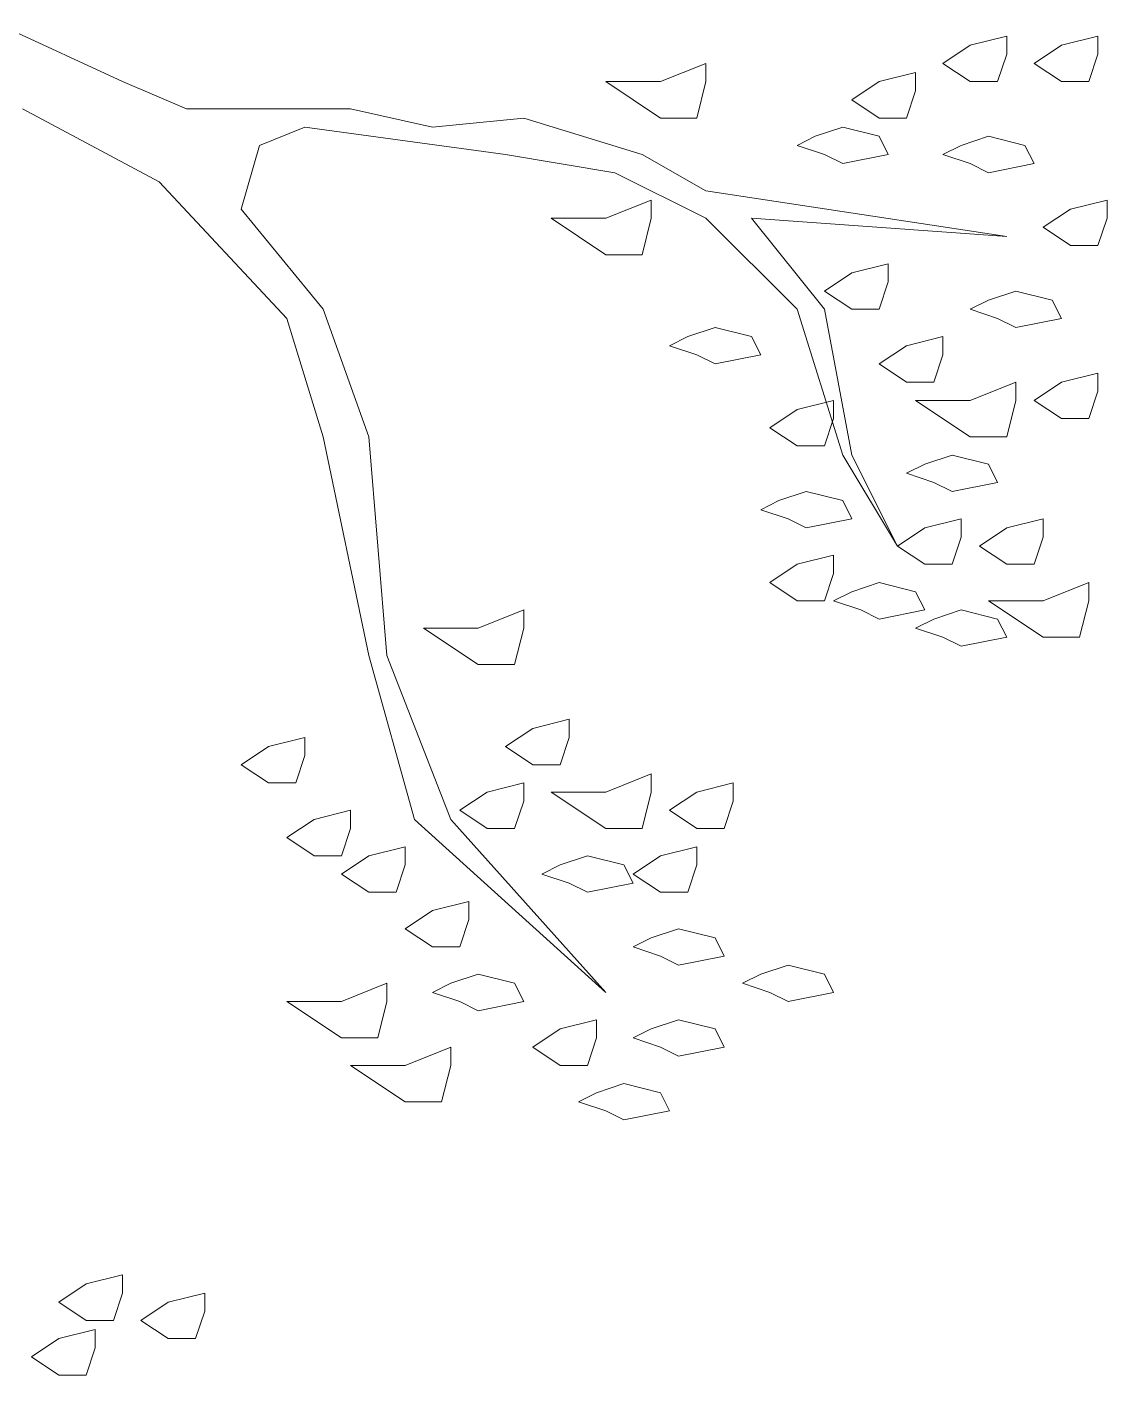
# Model space of a CAD drawing. Header units: millimetres. Extents: x 2181.6 to 2189.8, y 2002.5 to 2012.7.
# Drawn here: x 2182.585 to 2182.7257, y 2004.3368 to 2004.5126 of the extents above; entities that cross this region are included whole.
import ezdxf

# ---------------------------------------------------------------- set-up
doc = ezdxf.new("R2010")
doc.units = ezdxf.units.MM
doc.layers.add('moveis', color=6, linetype='Continuous')
doc.layers.add('Vegetação', color=84, linetype='Continuous', lineweight=15)

# ---------------------------------------------------------------- blocks, each defined once
blk = doc.blocks.new('vegetal')
at = {"layer": 'Vegetação'}
for p, q in [((2182.94527, 2005.27877), (2182.92983, 2005.2859)), ((2183.05575, 2005.28352), (2183.0605, 2005.28471)), ((2183.0605, 2005.28471), (2183.0605, 2005.28234)), ((2183.06763, 2005.28352), (2183.07238, 2005.28471)), ((2183.07238, 2005.28471), (2183.07238, 2005.28234)), ((2183.05218, 2005.28115), (2183.05575, 2005.28352)), ((2183.0605, 2005.28234), (2183.05931, 2005.27877)), ((2183.06406, 2005.28115), (2183.06763, 2005.28352)), ((2183.07238, 2005.28234), (2183.07119, 2005.27877)), ((2183.01536, 2005.27877), (2183.0213, 2005.28115)), ((2183.0213, 2005.28115), (2183.0213, 2005.27877)), ((2183.05575, 2005.27877), (2183.05218, 2005.28115)), ((2183.06763, 2005.27877), (2183.06406, 2005.28115)), ((2182.95359, 2005.27521), (2182.94527, 2005.27877)), ((2183.00823, 2005.27877), (2183.01536, 2005.27877)), ((2183.01536, 2005.27402), (2183.00823, 2005.27877)), ((2183.0213, 2005.27877), (2183.02011, 2005.27402)), ((2183.0403, 2005.2764), (2183.04387, 2005.27877)), ((2183.04387, 2005.27877), (2183.04862, 2005.27996)), ((2183.04862, 2005.27996), (2183.04862, 2005.27758)), ((2183.05931, 2005.27877), (2183.05575, 2005.27877)), ((2183.07119, 2005.27877), (2183.06763, 2005.27877)), ((2183.04862, 2005.27758), (2183.04743, 2005.27402)), ((2182.93221, 2005.27521), (2182.95003, 2005.26571)), ((2182.96309, 2005.27521), (2182.95359, 2005.27521)), ((2182.97497, 2005.27521), (2182.96309, 2005.27521)), ((2182.98566, 2005.27283), (2182.97497, 2005.27521)), ((2183.04387, 2005.27402), (2183.0403, 2005.2764)), ((2182.99754, 2005.27402), (2182.98566, 2005.27283)), ((2183.01298, 2005.26927), (2182.99754, 2005.27402)), ((2183.02011, 2005.27402), (2183.01536, 2005.27402)), ((2183.04743, 2005.27402), (2183.04387, 2005.27402)), ((2182.96309, 2005.27046), (2182.96903, 2005.27283)), ((2182.96903, 2005.27283), (2182.99517, 2005.26927)), ((2183.03555, 2005.27165), (2183.03318, 2005.27046)), ((2183.03912, 2005.27283), (2183.03555, 2005.27165)), ((2183.04387, 2005.27165), (2183.03912, 2005.27283)), ((2183.04506, 2005.26927), (2183.04387, 2005.27165)), ((2183.05812, 2005.27165), (2183.05456, 2005.27046)), ((2183.06287, 2005.27046), (2183.05812, 2005.27165)), ((2182.96072, 2005.26214), (2182.96309, 2005.27046)), ((2183.03318, 2005.27046), (2183.03674, 2005.26927)), ((2183.05456, 2005.27046), (2183.05218, 2005.26927)), ((2183.06406, 2005.26808), (2183.06287, 2005.27046)), ((2182.99517, 2005.26927), (2183.00942, 2005.26689)), ((2183.0213, 2005.26452), (2183.01298, 2005.26927)), ((2183.03674, 2005.26927), (2183.03912, 2005.26808)), ((2183.03912, 2005.26808), (2183.04506, 2005.26927)), ((2183.05218, 2005.26927), (2183.05575, 2005.26808)), ((2183.05575, 2005.26808), (2183.05812, 2005.26689)), ((2183.05812, 2005.26689), (2183.06406, 2005.26808)), ((2183.00942, 2005.26689), (2183.0213, 2005.26095)), ((2182.95003, 2005.26571), (2182.96666, 2005.24789)), ((2183.0605, 2005.25858), (2183.0213, 2005.26452)), ((2183.00823, 2005.26095), (2183.01417, 2005.26333)), ((2183.01417, 2005.26333), (2183.01417, 2005.26095)), ((2183.06881, 2005.26214), (2183.07357, 2005.26333)), ((2183.07357, 2005.26333), (2183.07357, 2005.26095)), ((2182.97141, 2005.24908), (2182.96072, 2005.26214)), ((2183.00823, 2005.2562), (2183.00111, 2005.26095)), ((2183.00111, 2005.26095), (2183.00823, 2005.26095)), ((2183.01417, 2005.26095), (2183.01298, 2005.2562)), ((2183.0213, 2005.26095), (2183.03318, 2005.24908)), ((2183.02724, 2005.26095), (2183.0605, 2005.25858)), ((2183.03674, 2005.24908), (2183.02724, 2005.26095)), ((2183.06525, 2005.25977), (2183.06881, 2005.26214)), ((2183.07357, 2005.26095), (2183.07238, 2005.25739)), ((2183.06881, 2005.25739), (2183.06525, 2005.25977)), ((2183.07238, 2005.25739), (2183.06881, 2005.25739)), ((2183.01298, 2005.2562), (2183.00823, 2005.2562)), ((2183.0403, 2005.25383), (2183.04506, 2005.25502)), ((2183.04506, 2005.25502), (2183.04506, 2005.25264)), ((2183.03674, 2005.25145), (2183.0403, 2005.25383)), ((2183.04506, 2005.25264), (2183.04387, 2005.24908)), ((2183.0403, 2005.24908), (2183.03674, 2005.25145)), ((2183.06169, 2005.25145), (2183.05812, 2005.25026)), ((2183.06644, 2005.25026), (2183.06169, 2005.25145)), ((2182.97735, 2005.23245), (2182.97141, 2005.24908)), ((2183.03318, 2005.24908), (2183.03912, 2005.23007)), ((2183.0403, 2005.23007), (2183.03674, 2005.24908)), ((2183.04387, 2005.24908), (2183.0403, 2005.24908)), ((2183.05812, 2005.25026), (2183.05575, 2005.24908)), ((2183.05575, 2005.24908), (2183.05931, 2005.24789)), ((2183.06763, 2005.24789), (2183.06644, 2005.25026)), ((2182.96666, 2005.24789), (2182.97141, 2005.23245)), ((2183.05931, 2005.24789), (2183.06169, 2005.2467)), ((2183.06169, 2005.2467), (2183.06763, 2005.24789)), ((2183.01892, 2005.24551), (2183.01655, 2005.24432)), ((2183.02249, 2005.2467), (2183.01892, 2005.24551)), ((2183.02724, 2005.24551), (2183.02249, 2005.2467)), ((2183.02843, 2005.24314), (2183.02724, 2005.24551)), ((2183.04743, 2005.24432), (2183.05218, 2005.24551)), ((2183.05218, 2005.24551), (2183.05218, 2005.24314)), ((2183.01655, 2005.24432), (2183.02011, 2005.24314)), ((2183.04387, 2005.24195), (2183.04743, 2005.24432)), ((2183.02011, 2005.24314), (2183.02249, 2005.24195)), ((2183.02249, 2005.24195), (2183.02843, 2005.24314)), ((2183.04743, 2005.23957), (2183.04387, 2005.24195)), ((2183.05218, 2005.24314), (2183.051, 2005.23957)), ((2183.06763, 2005.23957), (2183.07238, 2005.24076)), ((2183.07238, 2005.24076), (2183.07238, 2005.23839)), ((2183.051, 2005.23957), (2183.04743, 2005.23957)), ((2183.05575, 2005.2372), (2183.06169, 2005.23957)), ((2183.06169, 2005.23957), (2183.06169, 2005.2372)), ((2183.06406, 2005.2372), (2183.06763, 2005.23957)), ((2183.07238, 2005.23839), (2183.07119, 2005.23482)), ((2183.03318, 2005.23601), (2183.03793, 2005.2372)), ((2183.03793, 2005.2372), (2183.03793, 2005.23482)), ((2183.04862, 2005.2372), (2183.05575, 2005.2372)), ((2183.05575, 2005.23245), (2183.04862, 2005.2372)), ((2183.06169, 2005.2372), (2183.0605, 2005.23245)), ((2183.06763, 2005.23482), (2183.06406, 2005.2372)), ((2183.02961, 2005.23363), (2183.03318, 2005.23601)), ((2183.03793, 2005.23482), (2183.03674, 2005.23126)), ((2183.07119, 2005.23482), (2183.06763, 2005.23482)), ((2183.03318, 2005.23126), (2183.02961, 2005.23363)), ((2182.97141, 2005.23245), (2182.97735, 2005.20394)), ((2182.97972, 2005.20394), (2182.97735, 2005.23245)), ((2183.03674, 2005.23126), (2183.03318, 2005.23126)), ((2183.0605, 2005.23245), (2183.05575, 2005.23245)), ((2183.03912, 2005.23007), (2183.04624, 2005.21819)), ((2183.04624, 2005.21819), (2183.0403, 2005.23007)), ((2183.05337, 2005.23007), (2183.04981, 2005.22888)), ((2183.05812, 2005.22888), (2183.05337, 2005.23007)), ((2183.04981, 2005.22888), (2183.04743, 2005.22769)), ((2183.04743, 2005.22769), (2183.051, 2005.22651)), ((2183.05931, 2005.22651), (2183.05812, 2005.22888)), ((2183.051, 2005.22651), (2183.05337, 2005.22532)), ((2183.05337, 2005.22532), (2183.05931, 2005.22651)), ((2183.0308, 2005.22413), (2183.02843, 2005.22294)), ((2183.03437, 2005.22532), (2183.0308, 2005.22413)), ((2183.03912, 2005.22413), (2183.03437, 2005.22532)), ((2183.0403, 2005.22176), (2183.03912, 2005.22413)), ((2183.02843, 2005.22294), (2183.03199, 2005.22176)), ((2183.03199, 2005.22176), (2183.03437, 2005.22057)), ((2183.03437, 2005.22057), (2183.0403, 2005.22176)), ((2183.04624, 2005.21819), (2183.04981, 2005.22057)), ((2183.04981, 2005.22057), (2183.05456, 2005.22176)), ((2183.05456, 2005.22176), (2183.05456, 2005.21938)), ((2183.05694, 2005.21819), (2183.0605, 2005.22057)), ((2183.0605, 2005.22057), (2183.06525, 2005.22176)), ((2183.06525, 2005.22176), (2183.06525, 2005.21938)), ((2183.05456, 2005.21938), (2183.05337, 2005.21582)), ((2183.06525, 2005.21938), (2183.06406, 2005.21582)), ((2183.03318, 2005.21582), (2183.03793, 2005.217)), ((2183.03793, 2005.217), (2183.03793, 2005.21463)), ((2183.04981, 2005.21582), (2183.04624, 2005.21819)), ((2183.0605, 2005.21582), (2183.05694, 2005.21819)), ((2183.02961, 2005.21344), (2183.03318, 2005.21582)), ((2183.05337, 2005.21582), (2183.04981, 2005.21582)), ((2183.06406, 2005.21582), (2183.0605, 2005.21582)), ((2183.03318, 2005.21106), (2183.02961, 2005.21344)), ((2183.03793, 2005.21463), (2183.03674, 2005.21106)), ((2183.04387, 2005.21344), (2183.0403, 2005.21225)), ((2183.04862, 2005.21225), (2183.04387, 2005.21344)), ((2183.06525, 2005.21106), (2183.07119, 2005.21344)), ((2183.07119, 2005.21344), (2183.07119, 2005.21106)), ((2183.0403, 2005.21225), (2183.03793, 2005.21106)), ((2183.04981, 2005.20988), (2183.04862, 2005.21225)), ((2183.03674, 2005.21106), (2183.03318, 2005.21106)), ((2183.03793, 2005.21106), (2183.04149, 2005.20988)), ((2183.05812, 2005.21106), (2183.06525, 2005.21106)), ((2183.06525, 2005.20631), (2183.05812, 2005.21106)), ((2183.07119, 2005.21106), (2183.07, 2005.20631)), ((2182.9916, 2005.2075), (2182.99754, 2005.20988)), ((2182.99754, 2005.20988), (2182.99754, 2005.2075)), ((2183.04149, 2005.20988), (2183.04387, 2005.20869)), ((2183.04387, 2005.20869), (2183.04981, 2005.20988)), ((2183.051, 2005.20869), (2183.04862, 2005.2075)), ((2183.05456, 2005.20988), (2183.051, 2005.20869)), ((2183.05931, 2005.20869), (2183.05456, 2005.20988)), ((2183.0605, 2005.20631), (2183.05931, 2005.20869)), ((2182.98447, 2005.2075), (2182.9916, 2005.2075)), ((2182.9916, 2005.20275), (2182.98447, 2005.2075)), ((2182.99754, 2005.2075), (2182.99635, 2005.20275)), ((2183.04862, 2005.2075), (2183.05218, 2005.20631)), ((2183.05218, 2005.20631), (2183.05456, 2005.20513)), ((2183.05456, 2005.20513), (2183.0605, 2005.20631)), ((2183.07, 2005.20631), (2183.06525, 2005.20631)), ((2182.97735, 2005.20394), (2182.98329, 2005.18256)), ((2182.98804, 2005.18256), (2182.97972, 2005.20394)), ((2182.99635, 2005.20275), (2182.9916, 2005.20275)), ((2182.99517, 2005.19206), (2182.99873, 2005.19443)), ((2182.99873, 2005.19443), (2183.00348, 2005.19562)), ((2183.00348, 2005.19562), (2183.00348, 2005.19325)), ((2182.96428, 2005.19206), (2182.96903, 2005.19325)), ((2182.96903, 2005.19325), (2182.96903, 2005.19087)), ((2183.00348, 2005.19325), (2183.00229, 2005.18968)), ((2182.96072, 2005.18968), (2182.96428, 2005.19206)), ((2182.96903, 2005.19087), (2182.96784, 2005.18731)), ((2182.99873, 2005.18968), (2182.99517, 2005.19206)), ((2182.96428, 2005.18731), (2182.96072, 2005.18968)), ((2183.00229, 2005.18968), (2182.99873, 2005.18968)), ((2182.96784, 2005.18731), (2182.96428, 2005.18731)), ((2182.99279, 2005.18612), (2182.99754, 2005.18731)), ((2182.99754, 2005.18731), (2182.99754, 2005.18493)), ((2183.00823, 2005.18612), (2183.01417, 2005.1885)), ((2183.01417, 2005.1885), (2183.01417, 2005.18612)), ((2183.02011, 2005.18612), (2183.02486, 2005.18731)), ((2183.02486, 2005.18731), (2183.02486, 2005.18493)), ((2182.98923, 2005.18374), (2182.99279, 2005.18612)), ((2183.00823, 2005.18137), (2183.00111, 2005.18612)), ((2183.00111, 2005.18612), (2183.00823, 2005.18612)), ((2183.01417, 2005.18612), (2183.01298, 2005.18137)), ((2183.01655, 2005.18374), (2183.02011, 2005.18612)), ((2182.97022, 2005.18256), (2182.97497, 2005.18374)), ((2182.97497, 2005.18374), (2182.97497, 2005.18137)), ((2182.99279, 2005.18137), (2182.98923, 2005.18374)), ((2182.99754, 2005.18493), (2182.99635, 2005.18137)), ((2183.02011, 2005.18137), (2183.01655, 2005.18374)), ((2183.02486, 2005.18493), (2183.02367, 2005.18137)), ((2182.96666, 2005.18018), (2182.97022, 2005.18256)), ((2182.98329, 2005.18256), (2183.00823, 2005.15999)), ((2183.00823, 2005.15999), (2182.98804, 2005.18256)), ((2182.97022, 2005.17781), (2182.96666, 2005.18018)), ((2182.97497, 2005.18137), (2182.97378, 2005.17781)), ((2182.99635, 2005.18137), (2182.99279, 2005.18137)), ((2183.01298, 2005.18137), (2183.00823, 2005.18137)), ((2183.02367, 2005.18137), (2183.02011, 2005.18137)), ((2182.97735, 2005.17781), (2182.9821, 2005.17899)), ((2182.9821, 2005.17899), (2182.9821, 2005.17662)), ((2183.01536, 2005.17781), (2183.02011, 2005.17899)), ((2183.02011, 2005.17899), (2183.02011, 2005.17662)), ((2182.97378, 2005.17781), (2182.97022, 2005.17781)), ((2182.97378, 2005.17543), (2182.97735, 2005.17781)), ((2182.9821, 2005.17662), (2182.98091, 2005.17305)), ((2183.00229, 2005.17662), (2182.99992, 2005.17543)), ((2183.00586, 2005.17781), (2183.00229, 2005.17662)), ((2183.01061, 2005.17662), (2183.00586, 2005.17781)), ((2183.0118, 2005.17424), (2183.01061, 2005.17662)), ((2183.0118, 2005.17543), (2183.01536, 2005.17781)), ((2183.02011, 2005.17662), (2183.01892, 2005.17305)), ((2182.97735, 2005.17305), (2182.97378, 2005.17543)), ((2182.99992, 2005.17543), (2183.00348, 2005.17424)), ((2183.01536, 2005.17305), (2183.0118, 2005.17543)), ((2182.98091, 2005.17305), (2182.97735, 2005.17305)), ((2183.00348, 2005.17424), (2183.00586, 2005.17305)), ((2183.00586, 2005.17305), (2183.0118, 2005.17424)), ((2183.01892, 2005.17305), (2183.01536, 2005.17305)), ((2182.98566, 2005.17068), (2182.99041, 2005.17187)), ((2182.99041, 2005.17187), (2182.99041, 2005.16949)), ((2182.9821, 2005.1683), (2182.98566, 2005.17068)), ((2182.99041, 2005.16949), (2182.98923, 2005.16593)), ((2182.98566, 2005.16593), (2182.9821, 2005.1683)), ((2183.01774, 2005.1683), (2183.01417, 2005.16711)), ((2183.02249, 2005.16711), (2183.01774, 2005.1683)), ((2183.01417, 2005.16711), (2183.0118, 2005.16593)), ((2183.02367, 2005.16474), (2183.02249, 2005.16711)), ((2182.98923, 2005.16593), (2182.98566, 2005.16593)), ((2183.0118, 2005.16593), (2183.01536, 2005.16474)), ((2183.01536, 2005.16474), (2183.01774, 2005.16355)), ((2183.01774, 2005.16355), (2183.02367, 2005.16474)), ((2183.03199, 2005.16355), (2183.02843, 2005.16236)), ((2183.03674, 2005.16236), (2183.03199, 2005.16355)), ((2182.97378, 2005.1588), (2182.97972, 2005.16118)), ((2182.97972, 2005.16118), (2182.97972, 2005.1588)), ((2182.98804, 2005.16118), (2182.98566, 2005.15999)), ((2182.9916, 2005.16236), (2182.98804, 2005.16118)), ((2182.99635, 2005.16118), (2182.9916, 2005.16236)), ((2182.99754, 2005.1588), (2182.99635, 2005.16118)), ((2183.02843, 2005.16236), (2183.02605, 2005.16118)), ((2183.02605, 2005.16118), (2183.02961, 2005.15999)), ((2183.03793, 2005.15999), (2183.03674, 2005.16236)), ((2182.98566, 2005.15999), (2182.98923, 2005.1588)), ((2183.02961, 2005.15999), (2183.03199, 2005.1588)), ((2183.03199, 2005.1588), (2183.03793, 2005.15999)), ((2182.96666, 2005.1588), (2182.97378, 2005.1588)), ((2182.97378, 2005.15405), (2182.96666, 2005.1588)), ((2182.97972, 2005.1588), (2182.97854, 2005.15405)), ((2182.98923, 2005.1588), (2182.9916, 2005.15761)), ((2182.9916, 2005.15761), (2182.99754, 2005.1588)), ((2183.00229, 2005.15524), (2183.00704, 2005.15642)), ((2183.00704, 2005.15642), (2183.00704, 2005.15405)), ((2183.01774, 2005.15642), (2183.01417, 2005.15524)), ((2183.02249, 2005.15524), (2183.01774, 2005.15642)), ((2182.97854, 2005.15405), (2182.97378, 2005.15405)), ((2182.99873, 2005.15286), (2183.00229, 2005.15524)), ((2183.00704, 2005.15405), (2183.00586, 2005.15048)), ((2183.01417, 2005.15524), (2183.0118, 2005.15405)), ((2183.0118, 2005.15405), (2183.01536, 2005.15286)), ((2183.02367, 2005.15286), (2183.02249, 2005.15524)), ((2182.9821, 2005.15048), (2182.98804, 2005.15286)), ((2182.98804, 2005.15286), (2182.98804, 2005.15048)), ((2183.00229, 2005.15048), (2182.99873, 2005.15286)), ((2183.01536, 2005.15286), (2183.01774, 2005.15167)), ((2183.01774, 2005.15167), (2183.02367, 2005.15286)), ((2182.97497, 2005.15048), (2182.9821, 2005.15048)), ((2182.9821, 2005.14573), (2182.97497, 2005.15048)), ((2182.98804, 2005.15048), (2182.98685, 2005.14573)), ((2183.00586, 2005.15048), (2183.00229, 2005.15048)), ((2183.00704, 2005.14692), (2183.00467, 2005.14573)), ((2183.01061, 2005.14811), (2183.00704, 2005.14692)), ((2183.01536, 2005.14692), (2183.01061, 2005.14811)), ((2183.01655, 2005.14455), (2183.01536, 2005.14692)), ((2182.98685, 2005.14573), (2182.9821, 2005.14573)), ((2183.00467, 2005.14573), (2183.00823, 2005.14455)), ((2183.00823, 2005.14455), (2183.01061, 2005.14336)), ((2183.01061, 2005.14336), (2183.01655, 2005.14455)), ((2182.94052, 2005.12198), (2182.94527, 2005.12316)), ((2182.94527, 2005.12316), (2182.94527, 2005.12079)), ((2182.93696, 2005.1196), (2182.94052, 2005.12198)), ((2182.94527, 2005.12079), (2182.94409, 2005.11722)), ((2182.95121, 2005.1196), (2182.95597, 2005.12079)), ((2182.95597, 2005.12079), (2182.95597, 2005.11841)), ((2182.94052, 2005.11722), (2182.93696, 2005.1196)), ((2182.94765, 2005.11722), (2182.95121, 2005.1196)), ((2182.94409, 2005.11722), (2182.94052, 2005.11722)), ((2182.95121, 2005.11485), (2182.94765, 2005.11722)), ((2182.95597, 2005.11841), (2182.95478, 2005.11485)), ((2182.93696, 2005.11485), (2182.94171, 2005.11604)), ((2182.94171, 2005.11604), (2182.94171, 2005.11366)), ((2182.9334, 2005.11247), (2182.93696, 2005.11485)), ((2182.94171, 2005.11366), (2182.94052, 2005.1101)), ((2182.95478, 2005.11485), (2182.95121, 2005.11485)), ((2182.93696, 2005.1101), (2182.9334, 2005.11247)), ((2182.94052, 2005.1101), (2182.93696, 2005.1101))]:
    blk.add_line(p, q, dxfattribs=at)

msp = doc.modelspace()

# ---------------------------------------------------------------- block references
at = {"layer": 'moveis'}
msp.add_blockref('vegetal', (-0.34784, -0.77329), dxfattribs=at)

doc.saveas('drawing.dxf')
